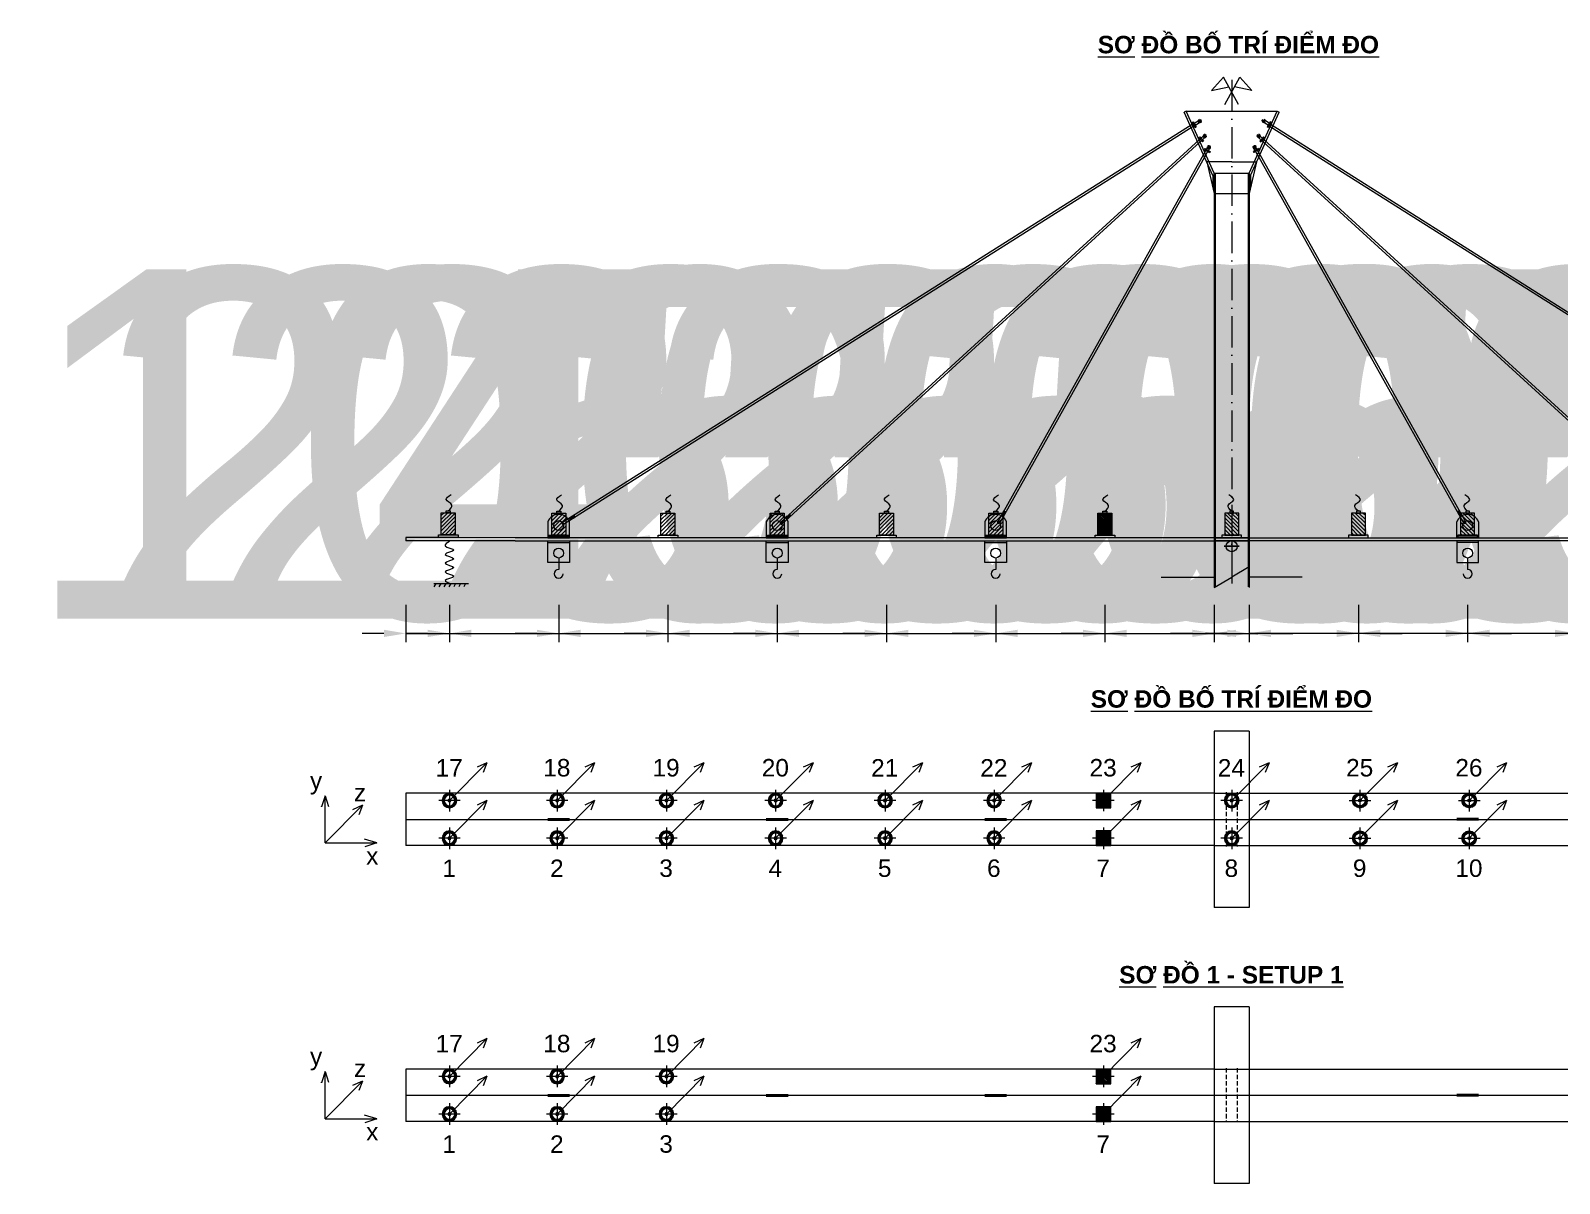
# Model space of a CAD drawing. Header units: millimetres. Extents: x 131443 to 207296, y -79515 to -45344.
# Drawn here: x 164027 to 167526, y -48023 to -45383 of the extents above; entities that cross this region are included whole.
import ezdxf

# ---------------------------------------------------------------- set-up
doc = ezdxf.new("R2010")
doc.units = ezdxf.units.MM
doc.header["$MEASUREMENT"] = 0
doc.linetypes.add('ACAD_ISO10W100', pattern=[18, 12, -3, 0, -3])
doc.linetypes.add('DASHED', pattern=[0.75, 0.5, -0.25])
doc.layers.add('009 - Mat Cat', color=8, linetype='Continuous', lineweight=9)
doc.layers.add('013 - Duong Tim', color=1, linetype='ACAD_ISO10W100', lineweight=13)
doc.styles.add('vnarial', font='')
doc.styles.get('vnarial').set_extended_font_data('.VnArial')
doc.dimstyles.new('1-20', dxfattribs={"dimscale": 20, "dimtxt": 40, "dimasz": 2.5, "dimexe": 1, "dimexo": 1, "dimgap": 1, "dimtad": 1, "dimdec": 0, "dimdsep": 46, "dimtxsty": 'vnarial', "dimcen": 2.5, "dimadec": 0, "dimazin": 0, "dimtfac": 1, "dimtdec": 0, "dimtix": 1, "dimtmove": 1, "dimatfit": 3, "dimfxl": 0.18, "dimtolj": 1, "dimtzin": 0, "dimlwd": -1, "dimlwe": -1, "dimarcsym": 1})
pattern_1 = [(45, (17094.99234, 4834.8328), (-0.08838834765, 0.08838834765), [])]

# ---------------------------------------------------------------- blocks, each defined once
blk = doc.blocks.new('*D61')
at = {"layer": '009 - Mat Cat', "color": 0, "transparency": 16777216}
for p, q in [((164885.7, -46697.5), (164885.7, -46783.2)), ((164985.7, -46697.5), (164985.7, -46783.2)), ((164835.7, -46763.2), (164785.7, -46763.2)), ((164885.7, -46763.2), (164985.7, -46763.2)), ((165035.7, -46763.2), (165085.7, -46763.2))]:
    blk.add_line(p, q, dxfattribs=at)
for points in [[(164835.7, -46754.8), (164835.7, -46771.5), (164885.7, -46763.2)], [(165035.7, -46754.8), (165035.7, -46771.5), (164985.7, -46763.2)]]:
    blk.add_solid(points, dxfattribs=at)
at = {"layer": 'Defpoints', "color": 0, "transparency": 16777216}
for p in [(164885.7, -46677.5), (164985.7, -46677.5), (164985.7, -46763.2)]:
    blk.add_point(p, dxfattribs=at)
at = {"layer": '009 - Mat Cat', "color": 0, "transparency": 16777216, "insert": (164935.7, -46335), "char_height": 800, "attachment_point": 5, "style": 'vnarial'}
blk.add_mtext('\\A1;100', dxfattribs=at)
blk = doc.blocks.new('*D62')
at = {"layer": '009 - Mat Cat', "color": 0, "transparency": 16777216}
for p, q in [((164985.7, -46697.5), (164985.7, -46783.2)), ((165235.7, -46697.5), (165235.7, -46783.2)), ((164935.7, -46763.2), (164885.7, -46763.2)), ((164985.7, -46763.2), (165235.7, -46763.2)), ((165285.7, -46763.2), (165335.7, -46763.2))]:
    blk.add_line(p, q, dxfattribs=at)
for points in [[(164935.7, -46754.8), (164935.7, -46771.5), (164985.7, -46763.2)], [(165285.7, -46754.8), (165285.7, -46771.5), (165235.7, -46763.2)]]:
    blk.add_solid(points, dxfattribs=at)
at = {"layer": 'Defpoints', "color": 0, "transparency": 16777216}
for p in [(164985.7, -46677.5), (165235.7, -46677.5), (165235.7, -46763.2)]:
    blk.add_point(p, dxfattribs=at)
at = {"layer": '009 - Mat Cat', "color": 0, "transparency": 16777216, "insert": (165110.7, -46335), "char_height": 800, "attachment_point": 5, "style": 'vnarial'}
blk.add_mtext('\\A1;240', dxfattribs=at)
blk = doc.blocks.new('*D63')
at = {"layer": '009 - Mat Cat', "color": 0, "transparency": 16777216}
for p, q in [((166735.7, -46705.5), (166735.7, -46783.2)), ((166815.7, -46705.5), (166815.7, -46783.2)), ((166685.7, -46763.2), (166635.7, -46763.2)), ((166735.7, -46763.2), (166815.7, -46763.2)), ((166865.7, -46763.2), (166915.7, -46763.2))]:
    blk.add_line(p, q, dxfattribs=at)
for points in [[(166685.7, -46754.8), (166685.7, -46771.5), (166735.7, -46763.2)], [(166865.7, -46754.8), (166865.7, -46771.5), (166815.7, -46763.2)]]:
    blk.add_solid(points, dxfattribs=at)
at = {"layer": 'Defpoints', "color": 0, "transparency": 16777216}
for p in [(166735.7, -46685.5), (166815.7, -46685.5), (166815.7, -46763.2)]:
    blk.add_point(p, dxfattribs=at)
at = {"layer": '009 - Mat Cat', "color": 0, "transparency": 16777216, "insert": (166775.7, -46335), "char_height": 800, "attachment_point": 5, "style": 'vnarial'}
blk.add_mtext('\\A1;60', dxfattribs=at)
blk = doc.blocks.new('sensor')
at = {"layer": '009 - Mat Cat'}
h = blk.add_hatch(dxfattribs=at)
h.set_pattern_fill('ANSI31', color=5, scale=50)
h.paths.add_polyline_path([(16, 57), (-16, 57), (-16, 6.5), (16, 6.5)])
at = {"layer": '009 - Mat Cat', "color": 5, "linetype": 'Continuous'}
for p, q in [((-16, 57), (16, 57)), ((-16, 6.5), (-16, 57)), ((-4.5, 61), (4.5, 61)), ((-4.5, 57), (-4.5, 61)), ((4.5, 57), (-4.5, 57)), ((4.5, 61), (4.5, 57)), ((16, 57), (16, 6.5)), ((-22.4, 6.5), (22.4, 6.5)), ((-22.4, 0), (-22.4, 6.5)), ((22.4, 0), (-22.4, 0)), ((16, 6.5), (-16, 6.5)), ((22.4, 6.5), (22.4, 0))]:
    blk.add_line(p, q, dxfattribs=at)
blk.add_spline([(0, 61), (8.3, 74.5), (-4.7, 87), (6.3, 98.5)], degree=3, dxfattribs=at)
blk = doc.blocks.new('sensor2')
at = {"layer": '009 - Mat Cat'}
h = blk.add_hatch(dxfattribs=at)
h.set_pattern_fill('ANSI31', color=5, scale=15)
h.paths.add_polyline_path([(0, 16.8), (0, 12.1, -0.414214), (12.1, 0), (16.8, 0, 0.414214)])
h.paths.add_polyline_path([(0, 12.1), (0, 16.8, 0.414214), (-16.8, 0), (-12.1, 0, -0.414214)])
h.paths.add_polyline_path([(-12.1, 0), (-16.8, 0, 0.414214), (0, -16.8), (0, -12.1, -0.414214)])
h.paths.add_polyline_path([(16.8, 0), (12.1, 0, -0.414214), (0, -12.1), (0, -16.8, 0.414214)])
at = {"layer": '009 - Mat Cat', "color": 5, "linetype": 'Continuous'}
for p, q in [((0, 24.7), (0, -24.8)), ((-24.8, 0), (24.7, 0))]:
    blk.add_line(p, q, dxfattribs=at)
for radius in [16.8, 12.1, 3.38]:
    blk.add_circle((0, 0), radius, dxfattribs=at)
blk = doc.blocks.new('*D66')
at = {"layer": '009 - Mat Cat', "color": 0, "transparency": 16777216}
for p, q in [((165235.7, -46697.5), (165235.7, -46783.2)), ((165485.7, -46697.5), (165485.7, -46783.2)), ((165185.7, -46763.2), (165135.7, -46763.2)), ((165235.7, -46763.2), (165485.7, -46763.2)), ((165535.7, -46763.2), (165585.7, -46763.2))]:
    blk.add_line(p, q, dxfattribs=at)
for points in [[(165185.7, -46754.8), (165185.7, -46771.5), (165235.7, -46763.2)], [(165535.7, -46754.8), (165535.7, -46771.5), (165485.7, -46763.2)]]:
    blk.add_solid(points, dxfattribs=at)
at = {"layer": 'Defpoints', "color": 0, "transparency": 16777216}
for p in [(165235.7, -46677.5), (165485.7, -46677.5), (165485.7, -46763.2)]:
    blk.add_point(p, dxfattribs=at)
at = {"layer": '009 - Mat Cat', "color": 0, "transparency": 16777216, "insert": (165360.7, -46335), "char_height": 800, "attachment_point": 5, "style": 'vnarial'}
blk.add_mtext('\\A1;250', dxfattribs=at)
blk = doc.blocks.new('*D67')
at = {"layer": '009 - Mat Cat', "color": 0, "transparency": 16777216}
for p, q in [((165485.7, -46697.5), (165485.7, -46783.2)), ((165735.7, -46697.5), (165735.7, -46783.2)), ((165435.7, -46763.2), (165385.7, -46763.2)), ((165485.7, -46763.2), (165735.7, -46763.2)), ((165785.7, -46763.2), (165835.7, -46763.2))]:
    blk.add_line(p, q, dxfattribs=at)
for points in [[(165435.7, -46754.8), (165435.7, -46771.5), (165485.7, -46763.2)], [(165785.7, -46754.8), (165785.7, -46771.5), (165735.7, -46763.2)]]:
    blk.add_solid(points, dxfattribs=at)
at = {"layer": 'Defpoints', "color": 0, "transparency": 16777216}
for p in [(165485.7, -46677.5), (165735.7, -46677.5), (165735.7, -46763.2)]:
    blk.add_point(p, dxfattribs=at)
at = {"layer": '009 - Mat Cat', "color": 0, "transparency": 16777216, "insert": (165610.7, -46335), "char_height": 800, "attachment_point": 5, "style": 'vnarial'}
blk.add_mtext('\\A1;250', dxfattribs=at)
blk = doc.blocks.new('*D68')
at = {"layer": '009 - Mat Cat', "color": 0, "transparency": 16777216}
for p, q in [((165735.7, -46697.5), (165735.7, -46783.2)), ((165986, -46697.5), (165986, -46783.2)), ((165685.7, -46763.2), (165635.7, -46763.2)), ((165735.7, -46763.2), (165986, -46763.2)), ((166036, -46763.2), (166086, -46763.2))]:
    blk.add_line(p, q, dxfattribs=at)
for points in [[(165685.7, -46754.8), (165685.7, -46771.5), (165735.7, -46763.2)], [(166036, -46754.8), (166036, -46771.5), (165986, -46763.2)]]:
    blk.add_solid(points, dxfattribs=at)
at = {"layer": 'Defpoints', "color": 0, "transparency": 16777216}
for p in [(165735.7, -46677.5), (165986, -46677.5), (165986, -46763.2)]:
    blk.add_point(p, dxfattribs=at)
at = {"layer": '009 - Mat Cat', "color": 0, "transparency": 16777216, "insert": (165860.8, -46335), "char_height": 800, "attachment_point": 5, "style": 'vnarial'}
blk.add_mtext('\\A1;250', dxfattribs=at)
blk = doc.blocks.new('*D69')
at = {"layer": '009 - Mat Cat', "color": 0, "transparency": 16777216}
for p, q in [((165986, -46697.5), (165986, -46783.2)), ((166235.7, -46697.5), (166235.7, -46783.2)), ((165936, -46763.2), (165886, -46763.2)), ((165986, -46763.2), (166235.7, -46763.2)), ((166285.7, -46763.2), (166335.7, -46763.2))]:
    blk.add_line(p, q, dxfattribs=at)
for points in [[(165936, -46754.8), (165936, -46771.5), (165986, -46763.2)], [(166285.7, -46754.8), (166285.7, -46771.5), (166235.7, -46763.2)]]:
    blk.add_solid(points, dxfattribs=at)
at = {"layer": 'Defpoints', "color": 0, "transparency": 16777216}
for p in [(165986, -46677.5), (166235.7, -46677.5), (166235.7, -46763.2)]:
    blk.add_point(p, dxfattribs=at)
at = {"layer": '009 - Mat Cat', "color": 0, "transparency": 16777216, "insert": (166110.8, -46335), "char_height": 800, "attachment_point": 5, "style": 'vnarial'}
blk.add_mtext('\\A1;250', dxfattribs=at)
blk = doc.blocks.new('*D70')
at = {"layer": '009 - Mat Cat', "color": 0, "transparency": 16777216}
for p, q in [((166235.7, -46697.5), (166235.7, -46783.2)), ((166485.7, -46697.5), (166485.7, -46783.2)), ((166185.7, -46763.2), (166135.7, -46763.2)), ((166235.7, -46763.2), (166485.7, -46763.2)), ((166535.7, -46763.2), (166585.7, -46763.2))]:
    blk.add_line(p, q, dxfattribs=at)
for points in [[(166185.7, -46754.8), (166185.7, -46771.5), (166235.7, -46763.2)], [(166535.7, -46754.8), (166535.7, -46771.5), (166485.7, -46763.2)]]:
    blk.add_solid(points, dxfattribs=at)
at = {"layer": 'Defpoints', "color": 0, "transparency": 16777216}
for p in [(166235.7, -46677.5), (166485.7, -46677.5), (166485.7, -46763.2)]:
    blk.add_point(p, dxfattribs=at)
at = {"layer": '009 - Mat Cat', "color": 0, "transparency": 16777216, "insert": (166360.7, -46335), "char_height": 800, "attachment_point": 5, "style": 'vnarial'}
blk.add_mtext('\\A1;250', dxfattribs=at)
blk = doc.blocks.new('*D71')
at = {"layer": '009 - Mat Cat', "color": 0, "transparency": 16777216}
for p, q in [((166485.7, -46697.5), (166485.7, -46783.2)), ((166735.7, -46697.5), (166735.7, -46783.2)), ((166435.7, -46763.2), (166385.7, -46763.2)), ((166485.7, -46763.2), (166735.7, -46763.2)), ((166785.7, -46763.2), (166835.7, -46763.2))]:
    blk.add_line(p, q, dxfattribs=at)
for points in [[(166435.7, -46754.8), (166435.7, -46771.5), (166485.7, -46763.2)], [(166785.7, -46754.8), (166785.7, -46771.5), (166735.7, -46763.2)]]:
    blk.add_solid(points, dxfattribs=at)
at = {"layer": 'Defpoints', "color": 0, "transparency": 16777216}
for p in [(166485.7, -46677.5), (166735.7, -46677.5), (166735.7, -46763.2)]:
    blk.add_point(p, dxfattribs=at)
at = {"layer": '009 - Mat Cat', "color": 0, "transparency": 16777216, "insert": (166610.7, -46335), "char_height": 800, "attachment_point": 5, "style": 'vnarial'}
blk.add_mtext('\\A1;250', dxfattribs=at)
blk = doc.blocks.new('*D74')
at = {"layer": '009 - Mat Cat', "color": 0, "transparency": 16777216}
for p, q in [((168065.7, -46697.5), (168065.7, -46783.2)), ((168315.7, -46697.5), (168315.7, -46783.2)), ((168015.7, -46763.2), (167965.7, -46763.2)), ((168315.7, -46763.2), (168065.7, -46763.2)), ((168365.7, -46763.2), (168415.7, -46763.2))]:
    blk.add_line(p, q, dxfattribs=at)
for points in [[(168015.7, -46754.8), (168015.7, -46771.5), (168065.7, -46763.2)], [(168365.7, -46754.8), (168365.7, -46771.5), (168315.7, -46763.2)]]:
    blk.add_solid(points, dxfattribs=at)
at = {"layer": 'Defpoints', "color": 0, "transparency": 16777216}
for p in [(168065.7, -46677.5), (168315.7, -46677.5), (168065.7, -46763.2)]:
    blk.add_point(p, dxfattribs=at)
at = {"layer": '009 - Mat Cat', "color": 0, "transparency": 16777216, "insert": (168190.7, -46335), "char_height": 800, "attachment_point": 5, "style": 'vnarial'}
blk.add_mtext('\\A1;250', dxfattribs=at)
blk = doc.blocks.new('*D75')
at = {"layer": '009 - Mat Cat', "color": 0, "transparency": 16777216}
for p, q in [((167815.7, -46697.5), (167815.7, -46783.2)), ((168065.7, -46697.5), (168065.7, -46783.2)), ((167765.7, -46763.2), (167715.7, -46763.2)), ((168065.7, -46763.2), (167815.7, -46763.2)), ((168115.7, -46763.2), (168165.7, -46763.2))]:
    blk.add_line(p, q, dxfattribs=at)
for points in [[(167765.7, -46754.8), (167765.7, -46771.5), (167815.7, -46763.2)], [(168115.7, -46754.8), (168115.7, -46771.5), (168065.7, -46763.2)]]:
    blk.add_solid(points, dxfattribs=at)
at = {"layer": 'Defpoints', "color": 0, "transparency": 16777216}
for p in [(167815.7, -46677.5), (168065.7, -46677.5), (167815.7, -46763.2)]:
    blk.add_point(p, dxfattribs=at)
at = {"layer": '009 - Mat Cat', "color": 0, "transparency": 16777216, "insert": (167940.7, -46335), "char_height": 800, "attachment_point": 5, "style": 'vnarial'}
blk.add_mtext('\\A1;250', dxfattribs=at)
blk = doc.blocks.new('*D76')
at = {"layer": '009 - Mat Cat', "color": 0, "transparency": 16777216}
for p, q in [((167565.4, -46697.5), (167565.4, -46783.2)), ((167815.7, -46697.5), (167815.7, -46783.2)), ((167515.4, -46763.2), (167465.4, -46763.2)), ((167815.7, -46763.2), (167565.4, -46763.2)), ((167865.7, -46763.2), (167915.7, -46763.2))]:
    blk.add_line(p, q, dxfattribs=at)
for points in [[(167515.4, -46754.8), (167515.4, -46771.5), (167565.4, -46763.2)], [(167865.7, -46754.8), (167865.7, -46771.5), (167815.7, -46763.2)]]:
    blk.add_solid(points, dxfattribs=at)
at = {"layer": 'Defpoints', "color": 0, "transparency": 16777216}
for p in [(167565.4, -46677.5), (167815.7, -46677.5), (167565.4, -46763.2)]:
    blk.add_point(p, dxfattribs=at)
at = {"layer": '009 - Mat Cat', "color": 0, "transparency": 16777216, "insert": (167690.5, -46335), "char_height": 800, "attachment_point": 5, "style": 'vnarial'}
blk.add_mtext('\\A1;250', dxfattribs=at)
blk = doc.blocks.new('*D77')
at = {"layer": '009 - Mat Cat', "color": 0, "transparency": 16777216}
for p, q in [((167315.7, -46697.5), (167315.7, -46783.2)), ((167565.4, -46697.5), (167565.4, -46783.2)), ((167265.7, -46763.2), (167215.7, -46763.2)), ((167565.4, -46763.2), (167315.7, -46763.2)), ((167615.4, -46763.2), (167665.4, -46763.2))]:
    blk.add_line(p, q, dxfattribs=at)
for points in [[(167265.7, -46754.8), (167265.7, -46771.5), (167315.7, -46763.2)], [(167615.4, -46754.8), (167615.4, -46771.5), (167565.4, -46763.2)]]:
    blk.add_solid(points, dxfattribs=at)
at = {"layer": 'Defpoints', "color": 0, "transparency": 16777216}
for p in [(167315.7, -46677.5), (167565.4, -46677.5), (167315.7, -46763.2)]:
    blk.add_point(p, dxfattribs=at)
at = {"layer": '009 - Mat Cat', "color": 0, "transparency": 16777216, "insert": (167440.5, -46335), "char_height": 800, "attachment_point": 5, "style": 'vnarial'}
blk.add_mtext('\\A1;250', dxfattribs=at)
blk = doc.blocks.new('*D78')
at = {"layer": '009 - Mat Cat', "color": 0, "transparency": 16777216}
for p, q in [((167065.7, -46697.5), (167065.7, -46783.2)), ((167315.7, -46697.5), (167315.7, -46783.2)), ((167015.7, -46763.2), (166965.7, -46763.2)), ((167315.7, -46763.2), (167065.7, -46763.2)), ((167365.7, -46763.2), (167415.7, -46763.2))]:
    blk.add_line(p, q, dxfattribs=at)
for points in [[(167015.7, -46754.8), (167015.7, -46771.5), (167065.7, -46763.2)], [(167365.7, -46754.8), (167365.7, -46771.5), (167315.7, -46763.2)]]:
    blk.add_solid(points, dxfattribs=at)
at = {"layer": 'Defpoints', "color": 0, "transparency": 16777216}
for p in [(167065.7, -46677.5), (167315.7, -46677.5), (167065.7, -46763.2)]:
    blk.add_point(p, dxfattribs=at)
at = {"layer": '009 - Mat Cat', "color": 0, "transparency": 16777216, "insert": (167190.7, -46335), "char_height": 800, "attachment_point": 5, "style": 'vnarial'}
blk.add_mtext('\\A1;250', dxfattribs=at)
blk = doc.blocks.new('*D73')
at = {"layer": '009 - Mat Cat', "color": 0, "transparency": 16777216}
for p, q in [((166815.7, -46697.5), (166815.7, -46783.2)), ((167065.7, -46697.5), (167065.7, -46783.2)), ((166765.7, -46763.2), (166715.7, -46763.2)), ((167065.7, -46763.2), (166815.7, -46763.2)), ((167115.7, -46763.2), (167165.7, -46763.2))]:
    blk.add_line(p, q, dxfattribs=at)
for points in [[(166765.7, -46754.8), (166765.7, -46771.5), (166815.7, -46763.2)], [(167115.7, -46754.8), (167115.7, -46771.5), (167065.7, -46763.2)]]:
    blk.add_solid(points, dxfattribs=at)
at = {"layer": 'Defpoints', "color": 0, "transparency": 16777216}
for p in [(166815.7, -46677.5), (167065.7, -46677.5), (166815.7, -46763.2)]:
    blk.add_point(p, dxfattribs=at)
at = {"layer": '009 - Mat Cat', "color": 0, "transparency": 16777216, "insert": (166940.7, -46335), "char_height": 800, "attachment_point": 5, "style": 'vnarial'}
blk.add_mtext('\\A1;250', dxfattribs=at)

msp = doc.modelspace()

# ---------------------------------------------------------------- hatches: boundary and pattern name
at = {"layer": '009 - Mat Cat', "true_color": 0x000000}
h = msp.add_hatch(dxfattribs=at)
h.set_pattern_fill('ANSI31', color=18)
h.set_pattern_definition(pattern_1)
h.paths.add_polyline_path([(165272.68, -46497.28), (165270.01, -46493.05), (165259.87, -46499.47), (165262.54, -46503.69)])
h.paths.add_polyline_path([(165244.44, -46509.22, 0.8986321), (165246.64, -46513.68, 0.1118619)])
h.paths.add_polyline_path([(165743.81, -46508.51, 0.9188698), (165746.42, -46512.9, 0.1149846)])
h.paths.add_polyline_path([(165767.28, -46493.82), (165763.9, -46490.13), (165755.05, -46498.23), (165758.42, -46501.92)])
h.paths.add_polyline_path([(166258.85, -46484.93), (166254.49, -46482.49), (166248.62, -46492.96), (166252.98, -46495.4)])
h.paths.add_polyline_path([(166241.08, -46506.42, 1.2436659), (166244.95, -46509.89, 0.1170167)])
at = {"layer": '009 - Mat Cat'}
h = msp.add_hatch(dxfattribs=at)
h.set_pattern_fill('ANSI31', color=5, scale=20)
h.paths.add_polyline_path([(166501.7, -46487.59), (166469.7, -46487.59), (166469.7, -46538.09), (166501.7, -46538.09)])
at = {"layer": '009 - Mat Cat', "true_color": 0x000000}
h = msp.add_hatch(dxfattribs=at)
h.set_pattern_fill('ANSI31', color=18)
h.set_pattern_definition(pattern_1)
h.paths.add_polyline_path([(168278.71, -46497.28), (168281.38, -46493.05), (168291.53, -46499.47), (168288.85, -46503.69)])
h.paths.add_polyline_path([(168306.95, -46509.22, -0.8986321), (168304.75, -46513.68, -0.1118619)])
h.paths.add_polyline_path([(167807.58, -46508.51, -0.9188698), (167804.97, -46512.9, -0.1149846)])
h.paths.add_polyline_path([(167784.11, -46493.82), (167787.49, -46490.13), (167796.34, -46498.23), (167792.97, -46501.92)])
h.paths.add_polyline_path([(167292.54, -46484.93), (167296.91, -46482.49), (167302.77, -46492.96), (167298.41, -46495.4)])
h.paths.add_polyline_path([(167310.31, -46506.42, -1.2436659), (167306.45, -46509.89, -0.1170167)])
at = {"layer": '009 - Mat Cat'}
h = msp.add_hatch(dxfattribs=at)
h.set_pattern_fill('ANSI31', color=5, scale=20, angle=90)
h.paths.add_polyline_path([(166482.1, -47149.18, -0.4142136), (166478.72, -47145.8), (166465.3, -47145.8), (166465.3, -47162.6), (166482.1, -47162.6)])
h.paths.add_polyline_path([(166498.7, -47129), (166482.1, -47129), (166482.1, -47142.43, -0.1974018), (166484.47, -47143.4)])
h.paths.add_polyline_path([(166482.1, -47129), (166465.3, -47129), (166465.3, -47145.8), (166478.72, -47145.8, -0.4142136), (166482.1, -47142.43)])
h.paths.add_polyline_path([(166498.9, -47129), (166498.7, -47129), (166484.47, -47143.4, -0.2004238), (166485.47, -47145.8), (166498.9, -47145.8)])
h.paths.add_polyline_path([(166498.9, -47145.8), (166485.47, -47145.8, -0.4142136), (166482.1, -47149.18), (166482.1, -47162.6), (166498.9, -47162.6)])
h.paths.add_polyline_path([(166482.1, -47215.4), (166465.3, -47215.4), (166465.3, -47232.2), (166478.72, -47232.2, -0.4142136), (166482.1, -47228.82)])
h.paths.add_polyline_path([(166498.7, -47215.4), (166482.1, -47215.4), (166482.1, -47228.82, -0.1974018), (166484.47, -47229.8)])
h.paths.add_polyline_path([(166498.9, -47215.4), (166498.7, -47215.4), (166484.47, -47229.8, -0.2004238), (166485.47, -47232.2), (166498.9, -47232.2)])
h.paths.add_polyline_path([(166498.9, -47232.2), (166485.47, -47232.2, -0.4142136), (166482.1, -47235.57), (166482.1, -47249), (166498.9, -47249)])
h.paths.add_polyline_path([(166482.1, -47235.57, -0.4142136), (166478.72, -47232.2), (166465.3, -47232.2), (166465.3, -47249), (166482.1, -47249)])
h = msp.add_hatch(dxfattribs=at)
h.set_pattern_fill('ANSI31', color=5, scale=20, angle=90)
h.set_pattern_definition([(135, (0, -631.5), (-1.767766953, -1.767766953), [])])
h.paths.add_polyline_path([(166482.1, -47780.68, -0.4142136), (166478.72, -47777.3), (166465.3, -47777.3), (166465.3, -47794.1), (166482.1, -47794.1)])
h.paths.add_polyline_path([(166498.7, -47760.5), (166482.1, -47760.5), (166482.1, -47773.93, -0.1974018), (166484.47, -47774.9)])
h.paths.add_polyline_path([(166482.1, -47760.5), (166465.3, -47760.5), (166465.3, -47777.3), (166478.72, -47777.3, -0.4142136), (166482.1, -47773.93)])
h.paths.add_polyline_path([(166498.9, -47760.5), (166498.7, -47760.5), (166484.47, -47774.9, -0.2004238), (166485.47, -47777.3), (166498.9, -47777.3)])
h.paths.add_polyline_path([(166498.9, -47777.3), (166485.47, -47777.3, -0.4142136), (166482.1, -47780.68), (166482.1, -47794.1), (166498.9, -47794.1)])
h.paths.add_polyline_path([(166482.1, -47846.9), (166465.3, -47846.9), (166465.3, -47863.7), (166478.72, -47863.7, -0.4142136), (166482.1, -47860.32)])
h.paths.add_polyline_path([(166498.7, -47846.9), (166482.1, -47846.9), (166482.1, -47860.32, -0.1974018), (166484.47, -47861.3)])
h.paths.add_polyline_path([(166498.9, -47846.9), (166498.7, -47846.9), (166484.47, -47861.3, -0.2004238), (166485.47, -47863.7), (166498.9, -47863.7)])
h.paths.add_polyline_path([(166498.9, -47863.7), (166485.47, -47863.7, -0.4142136), (166482.1, -47867.07), (166482.1, -47880.5), (166498.9, -47880.5)])
h.paths.add_polyline_path([(166482.1, -47867.07, -0.4142136), (166478.72, -47863.7), (166465.3, -47863.7), (166465.3, -47880.5), (166482.1, -47880.5)])

# ---------------------------------------------------------------- linework, layer by layer
at = {"layer": '009 - Mat Cat', "color": 1}
for p, q in [((166757.05, -45489.81), (166729.8, -45520.31)), ((166729.8, -45520.31), (166769.05, -45511.48)), ((166791.55, -45552.06), (166757.05, -45489.81)), ((166759.84, -45552.06), (166794.34, -45489.81)), ((166821.59, -45520.31), (166782.34, -45511.48)), ((166794.34, -45489.81), (166821.59, -45520.31)), ((164701, -47135), (164692.5, -47160.5)), ((164701, -47243), (164701, -47135)), ((164701, -47135), (164709, -47159.5)), ((164701, -47766.5), (164692.5, -47792)), ((164701, -47874.5), (164701, -47766.5)), ((164701, -47766.5), (164709, -47791))]:
    msp.add_line(p, q, dxfattribs=at)
at = {"layer": '009 - Mat Cat', "color": 18, "true_color": 0x000000}
for p, q in [((166671.33, -45567.52), (166666.77, -45569.58)), ((166732.7, -45714.59), (166666.77, -45569.58)), ((166735.7, -45709.11), (166671.33, -45567.52)), ((166671.33, -45567.52), (166880.07, -45567.52)), ((166706.18, -45586.32), (166699.31, -45593.37)), ((166699.94, -45585.8), (166705.55, -45593.89)), ((166815.7, -45709.11), (166880.07, -45567.52)), ((166815.7, -45709.11), (166880.07, -45567.52)), ((166818.7, -45714.59), (166884.62, -45569.58)), ((166818.7, -45714.59), (166884.62, -45569.58)), ((166845.22, -45586.32), (166852.08, -45593.37)), ((166845.22, -45586.32), (166852.08, -45593.37)), ((166851.45, -45585.8), (166845.85, -45593.89)), ((166851.45, -45585.8), (166845.85, -45593.89)), ((166880.07, -45567.52), (166884.62, -45569.58)), ((166880.07, -45567.52), (166884.62, -45569.58)), ((166684.99, -45593.67), (166687.53, -45592.06)), ((166684.99, -45593.67), (166692.19, -45605.04)), ((166685.21, -45598.06), (166700.95, -45588.1)), ((166687.3, -45602.65), (166704.18, -45591.89)), ((166687.53, -45592.06), (166694.72, -45603.44)), ((166692.19, -45605.04), (166694.72, -45603.44)), ((166697.82, -45589.85), (166707.66, -45589.85)), ((166717.29, -45621.01), (166710.42, -45628.06)), ((166711.05, -45620.49), (166716.66, -45628.59)), ((166713.85, -45619.62), (166713.85, -45629.46)), ((166834.1, -45621.01), (166840.97, -45628.06)), ((166834.1, -45621.01), (166840.97, -45628.06)), ((166840.34, -45620.49), (166834.74, -45628.59)), ((166840.34, -45620.49), (166834.74, -45628.59)), ((166837.54, -45619.62), (166837.54, -45629.46)), ((166837.54, -45619.62), (166837.54, -45629.46)), ((166853.57, -45589.85), (166843.73, -45589.85)), ((166853.57, -45589.85), (166843.73, -45589.85)), ((166864.09, -45602.65), (166847.21, -45591.89)), ((166864.09, -45602.65), (166847.21, -45591.89)), ((166866.18, -45598.06), (166850.44, -45588.1)), ((166866.18, -45598.06), (166850.44, -45588.1)), ((166863.86, -45592.06), (166856.67, -45603.44)), ((166863.86, -45592.06), (166856.67, -45603.44)), ((166859.21, -45605.04), (166856.67, -45603.44)), ((166859.21, -45605.04), (166856.67, -45603.44)), ((166866.4, -45593.67), (166859.21, -45605.04)), ((166866.4, -45593.67), (166859.21, -45605.04)), ((166866.4, -45593.67), (166863.86, -45592.06)), ((166866.4, -45593.67), (166863.86, -45592.06)), ((166702.71, -45626.64), (166700.49, -45628.67)), ((166700.49, -45628.67), (166709.07, -45638.05)), ((166701.09, -45632.99), (166711.67, -45623.32)), ((166702.71, -45626.64), (166711.29, -45636.03)), ((166703.27, -45637.78), (166715.63, -45626.3)), ((166708.93, -45624.54), (166718.78, -45624.54)), ((166711.29, -45636.03), (166709.07, -45638.05)), ((166713.96, -45652.76), (166712.49, -45655.38)), ((166712.49, -45655.38), (166725.11, -45662.45)), ((166713.96, -45652.76), (166726.58, -45659.83)), ((166714.15, -45661.73), (166721.26, -45649.04)), ((166716.72, -45667.37), (166725.62, -45651.48)), ((166718.52, -45650.26), (166728.36, -45650.26)), ((166726.88, -45646.73), (166720.01, -45653.78)), ((166720.64, -45646.21), (166726.24, -45654.3)), ((166723.44, -45645.34), (166723.44, -45655.18)), ((166832.87, -45650.26), (166823.03, -45650.26)), ((166832.87, -45650.26), (166823.03, -45650.26)), ((166824.52, -45646.73), (166831.38, -45653.78)), ((166824.52, -45646.73), (166831.38, -45653.78)), ((166837.43, -45652.76), (166824.81, -45659.83)), ((166837.43, -45652.76), (166824.81, -45659.83)), ((166830.75, -45646.21), (166825.15, -45654.3)), ((166830.75, -45646.21), (166825.15, -45654.3)), ((166834.67, -45667.37), (166825.77, -45651.48)), ((166834.67, -45667.37), (166825.77, -45651.48)), ((166838.9, -45655.38), (166826.28, -45662.45)), ((166838.9, -45655.38), (166826.28, -45662.45)), ((166827.95, -45645.34), (166827.95, -45655.18)), ((166827.95, -45645.34), (166827.95, -45655.18)), ((166837.24, -45661.73), (166830.13, -45649.04)), ((166837.24, -45661.73), (166830.13, -45649.04)), ((166842.46, -45624.54), (166832.62, -45624.54)), ((166842.46, -45624.54), (166832.62, -45624.54)), ((166848.12, -45637.78), (166835.76, -45626.3)), ((166848.12, -45637.78), (166835.76, -45626.3)), ((166837.43, -45652.76), (166838.9, -45655.38)), ((166837.43, -45652.76), (166838.9, -45655.38)), ((166850.3, -45632.99), (166839.72, -45623.32)), ((166850.3, -45632.99), (166839.72, -45623.32)), ((166848.69, -45626.64), (166840.1, -45636.03)), ((166848.69, -45626.64), (166840.1, -45636.03)), ((166840.1, -45636.03), (166842.32, -45638.05)), ((166840.1, -45636.03), (166842.32, -45638.05)), ((166850.9, -45628.67), (166842.32, -45638.05)), ((166850.9, -45628.67), (166842.32, -45638.05)), ((166848.69, -45626.64), (166850.9, -45628.67)), ((166848.69, -45626.64), (166850.9, -45628.67)), ((166775.7, -45683.67), (166718.64, -45683.67)), ((166718.64, -45683.67), (166735.7, -45756.17)), ((166726.58, -45659.83), (166725.11, -45662.45)), ((166775.7, -45683.67), (166832.76, -45683.67)), ((166832.76, -45683.67), (166815.7, -45756.17)), ((166832.76, -45683.67), (166815.7, -45756.17)), ((166824.81, -45659.83), (166826.28, -45662.45)), ((166824.81, -45659.83), (166826.28, -45662.45)), ((166732.7, -45714.59), (166732.7, -45743.42)), ((166735.7, -45744.59), (166735.7, -45709.11)), ((166735.7, -45709.11), (166815.7, -45709.11)), ((166735.7, -45710.48), (166735.7, -46658)), ((166737.7, -45709.11), (166737.7, -46656.82)), ((166813.7, -45709.11), (166813.7, -46612.17)), ((166813.7, -45709.11), (166813.7, -46656.82)), ((166815.7, -45744.59), (166815.7, -45709.11)), ((166815.7, -45744.59), (166815.7, -45709.11)), ((166815.7, -45710.48), (166815.7, -46611)), ((166815.7, -45710.48), (166815.7, -46658)), ((166818.7, -45714.59), (166818.7, -45743.42)), ((166818.7, -45714.59), (166818.7, -45743.42)), ((166735.7, -45756.17), (166815.7, -45756.17)), ((165270.01, -46493.05), (165272.68, -46497.28)), ((165763.9, -46490.13), (165767.28, -46493.82)), ((166248.62, -46492.96), (166252.98, -46495.4)), ((166254.49, -46482.49), (166258.85, -46484.93)), ((167296.91, -46482.49), (167292.54, -46484.93)), ((167302.77, -46492.96), (167298.41, -46495.4)), ((165259.87, -46499.47), (165262.54, -46503.69)), ((165755.05, -46498.23), (165758.42, -46501.92)), ((164885.7, -46543.81), (164885.7, -46551.09)), ((164982.99, -46543.81), (164885.7, -46543.81)), ((164985.7, -46551.09), (164885.7, -46551.09)), ((165135.7, -46544.59), (164982.99, -46543.81)), ((165135.7, -46551.09), (164985.7, -46551.09)), ((166735.7, -46544.59), (165135.7, -46544.59)), ((165135.7, -46551.09), (166735.7, -46551.09)), ((165210.7, -46540.84), (165260.7, -46540.84)), ((165210.7, -46554.84), (165260.7, -46554.84)), ((165710.7, -46540.84), (165760.7, -46540.84)), ((165710.7, -46540.84), (165760.7, -46540.84)), ((165710.7, -46554.84), (165760.7, -46554.84)), ((166210.7, -46540.84), (166260.7, -46540.84)), ((166210.7, -46540.84), (166260.7, -46540.84)), ((166210.7, -46554.84), (166260.7, -46554.84)), ((166735.7, -46544.59), (166815.7, -46544.59)), ((166815.7, -46544.59), (166735.7, -46544.59)), ((166735.7, -46551.09), (166815.7, -46551.09)), ((166815.7, -46551.09), (166735.7, -46551.09)), ((166758.44, -46563.59), (166792.95, -46563.59)), ((166792.95, -46563.59), (166758.44, -46563.59)), ((166775.7, -46551.09), (166775.7, -46576.09)), ((166815.7, -46544.59), (168415.7, -46544.59)), ((168415.7, -46551.09), (166815.7, -46551.09)), ((167340.7, -46540.84), (167290.7, -46540.84)), ((167340.7, -46540.84), (167290.7, -46540.84)), ((167340.7, -46554.84), (167290.7, -46554.84)), ((165235.7, -46590.64), (165235.7, -46616.51)), ((165735.7, -46590.64), (165735.7, -46616.51)), ((166235.7, -46590.64), (166235.7, -46616.51)), ((167315.7, -46590.64), (167315.7, -46616.51)), ((166614.5, -46634.5), (166735.7, -46634.5)), ((166735.7, -46634.5), (166735.7, -46658)), ((166735.7, -46658), (166775.7, -46634.5)), ((166815.7, -46611), (166775.7, -46634.5)), ((166815.7, -46634.5), (166815.7, -46611)), ((166936.89, -46634.5), (166815.7, -46634.5)), ((166815.7, -46634.5), (166815.7, -46658)), ((164950.27, -46649.17), (165029.25, -46649.17)), ((164954.49, -46649.17), (164950.27, -46656.8)), ((164965.83, -46649.17), (164961.61, -46656.8)), ((164977.17, -46649.17), (164972.95, -46656.8)), ((164988.51, -46649.17), (164984.29, -46656.8)), ((164999.85, -46649.17), (164995.63, -46656.8)), ((165011.19, -46649.17), (165006.96, -46656.8)), ((165022.52, -46649.17), (165018.3, -46656.8)), ((166735.7, -46987), (166735.7, -47391)), ((166815.7, -46987), (166735.7, -46987)), ((166815.7, -46987), (166815.7, -47391)), ((164985.7, -47145.8), (165071.2, -47059.3)), ((165071.2, -47059.3), (165048.7, -47069.8)), ((165071.2, -47059.3), (165062.7, -47081.3)), ((165232.1, -47145.8), (165317.6, -47059.3)), ((165317.6, -47059.3), (165295.1, -47069.8)), ((165317.6, -47059.3), (165309.1, -47081.3)), ((165482.1, -47145.8), (165567.6, -47059.3)), ((165567.6, -47059.3), (165545.1, -47069.8)), ((165567.6, -47059.3), (165559.1, -47081.3)), ((165732.1, -47145.8), (165817.6, -47059.3)), ((165817.6, -47059.3), (165795.1, -47069.8)), ((165817.6, -47059.3), (165809.1, -47081.3)), ((165982.4, -47145.8), (166067.9, -47059.3)), ((166067.9, -47059.3), (166045.4, -47069.8)), ((166067.9, -47059.3), (166059.4, -47081.3)), ((166232.1, -47145.8), (166317.6, -47059.3)), ((166317.6, -47059.3), (166295.1, -47069.8)), ((166317.6, -47059.3), (166309.1, -47081.3)), ((166482.1, -47145.8), (166567.6, -47059.3)), ((166567.6, -47059.3), (166545.1, -47069.8)), ((166567.6, -47059.3), (166559.1, -47081.3)), ((166775.7, -47145.8), (166861.2, -47059.3)), ((166861.2, -47059.3), (166838.7, -47069.8)), ((166861.2, -47059.3), (166852.7, -47081.3)), ((167069.3, -47145.8), (167154.8, -47059.3)), ((167154.8, -47059.3), (167132.3, -47069.8)), ((167154.8, -47059.3), (167146.3, -47081.3)), ((167319.3, -47145.8), (167404.8, -47059.3)), ((167404.8, -47059.3), (167382.3, -47069.8)), ((167404.8, -47059.3), (167396.3, -47081.3)), ((164692.5, -47160.5), (164692.5, -47159.5)), ((164701, -47243), (164786.5, -47156.5)), ((164786.5, -47156.5), (164764, -47167)), ((164786.5, -47156.5), (164778, -47178.5)), ((166735.7, -47129), (164885.7, -47129)), ((164885.7, -47129), (164885.7, -47249)), ((164985.7, -47232.2), (165071.2, -47145.7)), ((165071.2, -47145.7), (165048.7, -47156.2)), ((165071.2, -47145.7), (165062.7, -47167.7)), ((165232.1, -47232.2), (165317.6, -47145.7)), ((165317.6, -47145.7), (165295.1, -47156.2)), ((165317.6, -47145.7), (165309.1, -47167.7)), ((165482.1, -47232.2), (165567.6, -47145.7)), ((165567.6, -47145.7), (165545.1, -47156.2)), ((165567.6, -47145.7), (165559.1, -47167.7)), ((165732.1, -47232.2), (165817.6, -47145.7)), ((165817.6, -47145.7), (165795.1, -47156.2)), ((165817.6, -47145.7), (165809.1, -47167.7)), ((165982.4, -47232.2), (166067.9, -47145.7)), ((166067.9, -47145.7), (166045.4, -47156.2)), ((166067.9, -47145.7), (166059.4, -47167.7)), ((166232.1, -47232.2), (166317.6, -47145.7)), ((166317.6, -47145.7), (166295.1, -47156.2)), ((166317.6, -47145.7), (166309.1, -47167.7)), ((166482.1, -47232.2), (166567.6, -47145.7)), ((166567.6, -47145.7), (166545.1, -47156.2)), ((166567.6, -47145.7), (166559.1, -47167.7)), ((166735.7, -47129), (166815.7, -47129)), ((166775.7, -47232.2), (166861.2, -47145.7)), ((166815.7, -47129), (168664.99, -47129)), ((166861.2, -47145.7), (166838.7, -47156.2)), ((166861.2, -47145.7), (166852.7, -47167.7)), ((167069.3, -47232.2), (167154.8, -47145.7)), ((167154.8, -47145.7), (167132.3, -47156.2)), ((167154.8, -47145.7), (167146.3, -47167.7)), ((167319.3, -47232.2), (167404.8, -47145.7)), ((167404.8, -47145.7), (167382.3, -47156.2)), ((167404.8, -47145.7), (167396.3, -47167.7)), ((165210.7, -47187), (165260.7, -47187)), ((165210.7, -47191), (165260.7, -47191)), ((165710.7, -47187), (165760.7, -47187)), ((165710.7, -47191), (165760.7, -47191)), ((166210.7, -47187), (166260.7, -47187)), ((166210.7, -47191), (166260.7, -47191)), ((167340.7, -47187), (167290.7, -47187)), ((167340.7, -47187), (167290.7, -47187)), ((167340.7, -47191), (167290.7, -47191)), ((167340.7, -47191), (167290.7, -47191)), ((166735.7, -47249), (164885.7, -47249)), ((166735.7, -47249), (166815.7, -47249)), ((166815.7, -47249), (168664.99, -47249)), ((166815.7, -47391), (166735.7, -47391)), ((166735.7, -47618.5), (166735.7, -48022.5)), ((166815.7, -47618.5), (166735.7, -47618.5)), ((166815.7, -47618.5), (166815.7, -48022.5)), ((164985.7, -47777.3), (165071.2, -47690.8)), ((165071.2, -47690.8), (165048.7, -47701.3)), ((165071.2, -47690.8), (165062.7, -47712.8)), ((165232.1, -47777.3), (165317.6, -47690.8)), ((165317.6, -47690.8), (165295.1, -47701.3)), ((165317.6, -47690.8), (165309.1, -47712.8)), ((165482.1, -47777.3), (165567.6, -47690.8)), ((165567.6, -47690.8), (165545.1, -47701.3)), ((165567.6, -47690.8), (165559.1, -47712.8)), ((166482.1, -47777.3), (166567.6, -47690.8)), ((166567.6, -47690.8), (166545.1, -47701.3)), ((166567.6, -47690.8), (166559.1, -47712.8)), ((164701, -47874.5), (164786.5, -47788)), ((164786.5, -47788), (164764, -47798.5)), ((164786.5, -47788), (164778, -47810)), ((166735.7, -47760.5), (164885.7, -47760.5)), ((164885.7, -47760.5), (164885.7, -47880.5)), ((164985.7, -47863.7), (165071.2, -47777.2)), ((165071.2, -47777.2), (165048.7, -47787.7)), ((165071.2, -47777.2), (165062.7, -47799.2)), ((165232.1, -47863.7), (165317.6, -47777.2)), ((165317.6, -47777.2), (165295.1, -47787.7)), ((165317.6, -47777.2), (165309.1, -47799.2)), ((165482.1, -47863.7), (165567.6, -47777.2)), ((165567.6, -47777.2), (165545.1, -47787.7)), ((165567.6, -47777.2), (165559.1, -47799.2)), ((166482.1, -47863.7), (166567.6, -47777.2)), ((166567.6, -47777.2), (166545.1, -47787.7)), ((166567.6, -47777.2), (166559.1, -47799.2)), ((166735.7, -47760.5), (166815.7, -47760.5)), ((166815.7, -47760.5), (168664.99, -47760.5)), ((164692.5, -47792), (164692.5, -47791)), ((165210.7, -47818.5), (165260.7, -47818.5)), ((165210.7, -47822.5), (165260.7, -47822.5)), ((165710.7, -47818.5), (165760.7, -47818.5)), ((165710.7, -47822.5), (165760.7, -47822.5)), ((166210.7, -47818.5), (166260.7, -47818.5)), ((166210.7, -47822.5), (166260.7, -47822.5)), ((167340.7, -47818.5), (167290.7, -47818.5)), ((167340.7, -47818.5), (167290.7, -47818.5)), ((167340.7, -47822.5), (167290.7, -47822.5)), ((167340.7, -47822.5), (167290.7, -47822.5)), ((166735.7, -47880.5), (164885.7, -47880.5)), ((166735.7, -47880.5), (166815.7, -47880.5)), ((166815.7, -47880.5), (168664.99, -47880.5)), ((166815.7, -48022.5), (166735.7, -48022.5))]:
    msp.add_line(p, q, dxfattribs=at)
at = {"layer": '009 - Mat Cat', "color": 5}
for p, q in [((166685.21, -45598.06), (165244.44, -46509.22)), ((166687.3, -45602.65), (165246.65, -46513.74)), ((166864.09, -45602.65), (168304.74, -46513.74)), ((166866.18, -45598.06), (168306.95, -46509.22)), ((166701.09, -45632.99), (165743.81, -46508.51)), ((166703.27, -45637.78), (165746.42, -46512.9)), ((166848.12, -45637.78), (167804.97, -46512.9)), ((166850.3, -45632.99), (167807.58, -46508.51)), ((166714.15, -45661.73), (166241.08, -46506.42)), ((166716.72, -45667.37), (166244.9, -46509.83)), ((166834.67, -45667.37), (167306.49, -46509.83)), ((166837.24, -45661.73), (167310.31, -46506.42)), ((164701, -47243), (164819.5, -47243)), ((164819.5, -47243), (164791.5, -47234.5)), ((164819.5, -47243), (164792, -47252)), ((164701, -47874.5), (164819.5, -47874.5)), ((164819.5, -47874.5), (164791.5, -47866)), ((164819.5, -47874.5), (164792, -47883.5))]:
    msp.add_line(p, q, dxfattribs=at)
at = {"layer": '009 - Mat Cat', "color": 5, "linetype": 'Continuous'}
for p, q in [((166469.7, -46487.59), (166501.7, -46487.59)), ((166469.7, -46538.09), (166469.7, -46487.59)), ((166481.2, -46483.59), (166490.2, -46483.59)), ((166481.2, -46487.59), (166481.2, -46483.59)), ((166490.2, -46487.59), (166481.2, -46487.59)), ((166490.2, -46483.59), (166490.2, -46487.59)), ((166501.7, -46487.59), (166501.7, -46538.09)), ((166463.29, -46538.09), (166508.1, -46538.09)), ((166463.29, -46544.59), (166463.29, -46538.09)), ((166508.1, -46544.59), (166463.29, -46544.59)), ((166501.7, -46538.09), (166469.7, -46538.09)), ((166508.1, -46538.09), (166508.1, -46544.59)), ((166482.1, -47121.05), (166482.1, -47170.55)), ((166506.85, -47145.8), (166457.35, -47145.8)), ((166482.1, -47207.45), (166482.1, -47256.95)), ((166506.85, -47232.2), (166457.35, -47232.2)), ((166482.1, -47752.55), (166482.1, -47802.05)), ((166506.85, -47777.3), (166457.35, -47777.3)), ((166482.1, -47838.95), (166482.1, -47888.45)), ((166506.85, -47863.7), (166457.35, -47863.7))]:
    msp.add_line(p, q, dxfattribs=at)
at = {"layer": '009 - Mat Cat', "color": 18, "linetype": 'DASHED', "ltscale": 20, "true_color": 0x000000}
for p, q in [((166763.2, -47127), (166763.2, -47251)), ((166788.2, -47127), (166788.2, -47251)), ((166763.2, -47758.5), (166763.2, -47882.5)), ((166788.2, -47758.5), (166788.2, -47882.5))]:
    msp.add_line(p, q, dxfattribs=at)
at = {"layer": '009 - Mat Cat', "color": 18, "ltscale": 0.5, "true_color": 0x000000}
for p, q in [((164885.7, -47189), (168664.99, -47189)), ((164885.7, -47820.5), (168664.99, -47820.5))]:
    msp.add_line(p, q, dxfattribs=at)
at = {"layer": '009 - Mat Cat', "color": 18, "true_color": 0x000000}
for points in [[(165210.7, -46507.86), (165210.7, -46544.59), (165260.7, -46544.59), (165260.7, -46507.86)], [(165710.7, -46507.86), (165710.7, -46544.59), (165760.7, -46544.59), (165760.7, -46507.86)], [(166210.7, -46507.86), (166210.7, -46544.59), (166260.7, -46544.59), (166260.7, -46507.86)], [(167340.7, -46507.86), (167340.7, -46544.59), (167290.7, -46544.59), (167290.7, -46507.86)]]:
    msp.add_lwpolyline(points, dxfattribs=at)
for points in [[(165210.7, -46551.09), (165260.7, -46551.09), (165260.7, -46601.09), (165210.7, -46601.09)], [(165710.7, -46551.09), (165760.7, -46551.09), (165760.7, -46601.09), (165710.7, -46601.09)], [(166210.7, -46551.09), (166260.7, -46551.09), (166260.7, -46601.09), (166210.7, -46601.09)], [(167340.7, -46551.09), (167290.7, -46551.09), (167290.7, -46601.09), (167340.7, -46601.09)]]:
    msp.add_lwpolyline(points, close=True, dxfattribs=at)
at = {"layer": '009 - Mat Cat', "color": 5}
for points in [[(166465.3, -47162.6), (166498.9, -47162.6), (166498.9, -47129), (166465.3, -47129)], [(166465.3, -47249), (166498.9, -47249), (166498.9, -47215.4), (166465.3, -47215.4)], [(166465.3, -47794.1), (166498.9, -47794.1), (166498.9, -47760.5), (166465.3, -47760.5)], [(166465.3, -47880.5), (166498.9, -47880.5), (166498.9, -47846.9), (166465.3, -47846.9)]]:
    msp.add_lwpolyline(points, close=True, dxfattribs=at)
at = {"layer": '009 - Mat Cat', "color": 18, "true_color": 0x000000}
for centre, radius in [((166702.74, -45589.85), 2.5), ((166848.65, -45589.85), 2.5), ((166848.65, -45589.85), 2.5), ((166713.85, -45624.54), 2.5), ((166723.44, -45650.26), 2.5), ((166827.95, -45650.26), 2.5), ((166827.95, -45650.26), 2.5), ((166837.54, -45624.54), 2.5), ((166837.54, -45624.54), 2.5), ((165235.7, -46516.3), 11.25), ((165735.7, -46516.3), 11.25), ((165735.7, -46516.3), 11.25), ((166235.7, -46516.3), 11.25), ((166235.7, -46516.3), 11.25), ((167315.7, -46516.3), 11.25), ((167315.7, -46516.3), 11.25), ((166775.7, -46563.59), 12.5), ((165235.7, -46579.39), 11.25), ((165735.7, -46579.39), 11.25), ((166235.7, -46579.39), 11.25), ((167315.7, -46579.39), 11.25)]:
    msp.add_circle(centre, radius, dxfattribs=at)
at = {"layer": '009 - Mat Cat', "color": 5, "linetype": 'Continuous'}
for centre in [(166482.1, -47145.8), (166482.1, -47232.2), (166482.1, -47777.3), (166482.1, -47863.7)]:
    msp.add_circle(centre, 3.38, dxfattribs=at)
at = {"layer": '009 - Mat Cat', "color": 18, "true_color": 0x000000}
for centre, radius, start, end in [((165235.7, -46517.72), 26.88, 21.5289, 158.4711), ((165735.7, -46517.72), 26.88, 21.5289, 158.4711), ((166235.7, -46517.72), 26.88, 21.5289, 158.4711), ((167315.7, -46517.72), 26.88, 21.5289, 158.4711), ((165245.78, -46511.34), 2.5, 122.30994, 302.30994), ((165745.3, -46510.59), 2.56, 125.54985, 295.86571), ((166242.63, -46508.58), 2.66, 125.64704, 330.43954), ((167308.76, -46508.58), 2.66, 209.56046, 54.35296), ((165235.7, -46626.74), 10.22, 90, 0), ((165735.7, -46626.74), 10.22, 90, 0), ((166235.7, -46626.74), 10.22, 90, 0), ((167315.7, -46626.74), 10.22, 180, 90)]:
    msp.add_arc(centre, radius, start, end, dxfattribs=at)
at = {"layer": '009 - Mat Cat', "color": 5, "linetype": 'Continuous'}
msp.add_spline([(166485.7, -46483.59), (166494, -46470.09), (166481, -46457.59), (166492, -46446.09)], degree=3, dxfattribs=at)
at = {"layer": '009 - Mat Cat', "color": 18, "true_color": 0x000000}
msp.add_spline([(164985.85, -46552.41), (164975.85, -46562.41), (164995.85, -46572.41), (164975.85, -46582.41), (164995.85, -46592.41), (164975.85, -46602.41), (164995.85, -46612.41), (164975.85, -46622.41), (164995.85, -46632.41), (164975.85, -46642.41), (164985.85, -46648.21)], degree=3, dxfattribs=at)
at = {"layer": '013 - Duong Tim', "color": 1, "ltscale": 6}
msp.add_line((166775.7, -45496), (166775.7, -46655.5), dxfattribs=at)

# ---------------------------------------------------------------- block references
at = {"layer": '009 - Mat Cat', "color": 251, "true_color": 0x636466}
for p in [(164982.99, -46543.81), (165235.7, -46544.59), (165485.7, -46544.59), (165735.7, -46544.59), (165985.7, -46544.59), (166235.7, -46544.59)]:
    msp.add_blockref('sensor', p, dxfattribs=at)
at = {"layer": '009 - Mat Cat', "color": 251, "true_color": 0x636466, "xscale": -1}
for p in [(166775.7, -46544.59), (167065.7, -46544.59), (167315.7, -46544.59)]:
    msp.add_blockref('sensor', p, dxfattribs=at)
at = {"layer": '009 - Mat Cat', "color": 18, "true_color": 0x000000, "xscale": -1}
for p in [(164985.7, -47145.8), (165232.1, -47145.8), (165482.1, -47145.8), (165732.1, -47145.8), (165982.4, -47145.8), (166232.1, -47145.8), (166775.7, -47145.8), (164985.7, -47232.2), (165232.1, -47232.2), (165482.1, -47232.2), (165732.1, -47232.2), (165982.4, -47232.2), (166232.1, -47232.2), (166775.7, -47232.2), (164985.7, -47777.3), (165232.1, -47777.3), (165482.1, -47777.3), (164985.7, -47863.7), (165232.1, -47863.7), (165482.1, -47863.7)]:
    msp.add_blockref('sensor2', p, dxfattribs=at)
at = {"layer": '009 - Mat Cat', "color": 18, "true_color": 0x000000}
for p in [(167069.3, -47145.8), (167319.3, -47145.8), (167069.3, -47232.2), (167319.3, -47232.2)]:
    msp.add_blockref('sensor2', p, dxfattribs=at)

# ---------------------------------------------------------------- texts
at = {"layer": '009 - Mat Cat', "color": 18, "true_color": 0x000000, "char_height": 40, "attachment_point": 5, "style": 'vnarial'}
for s, insert in [('\\A1;{\\f.VnArial|b1|i0|c0|p34;\\LS\\fArial|b1|i0|c0|p34;Ơ ĐỒ BỐ TRÍ ĐIỂM ĐO}', (166791.01, -45415.34)), ('\\A1;{\\f.VnArial|b1|i0|c0|p34;\\LS\\fArial|b1|i0|c0|p34;Ơ ĐỒ BỐ TRÍ ĐIỂM ĐO}', (166775, -46913.5)), ('\\A1;17', (164985, -47071)), ('\\A1;18', (165231.4, -47071)), ('\\A1;19', (165481.4, -47071)), ('\\A1;20', (165731.4, -47071)), ('\\A1;21', (165981.7, -47071)), ('\\A1;22', (166231.4, -47071)), ('\\A1;23', (166481.4, -47071)), ('\\A1;24', (166775, -47071)), ('\\A1;25', (167068.6, -47071)), ('\\A1;26', (167318.6, -47071)), ('\\A1;z', (164781, -47127.59)), ('\\A1;1', (164985, -47301)), ('\\A1;2', (165231.4, -47301)), ('\\A1;3', (165481.4, -47301)), ('\\A1;4', (165731.4, -47301)), ('\\A1;5', (165981.7, -47301)), ('\\A1;6', (166231.4, -47301)), ('\\A1;7', (166481.4, -47301)), ('\\A1;8', (166775, -47301)), ('\\A1;9', (167068.6, -47301)), ('\\A1;10', (167318.6, -47301)), ('\\A1;{\\f.VnArial|b1|i0|c0|p34;\\LS\\fArial|b1|i0|c0|p34;Ơ ĐỒ 1 - SETUP 1}', (166775, -47545)), ('\\A1;17', (164985, -47702.5)), ('\\A1;18', (165231.4, -47702.5)), ('\\A1;19', (165481.4, -47702.5)), ('\\A1;23', (166481.4, -47702.5)), ('\\A1;z', (164781, -47759.09)), ('\\A1;1', (164985, -47932.5)), ('\\A1;2', (165231.4, -47932.5)), ('\\A1;3', (165481.4, -47932.5)), ('\\A1;7', (166481.4, -47932.5))]:
    msp.add_mtext(s, dxfattribs=dict(at, insert=insert))
at = {"layer": '009 - Mat Cat', "color": 1, "char_height": 40, "attachment_point": 5, "style": 'vnarial'}
for insert in [(164680.5, -47106.09), (164680.5, -47737.59)]:
    msp.add_mtext('\\A1;y', dxfattribs=dict(at, insert=insert))
at = {"layer": '009 - Mat Cat', "color": 5, "char_height": 40, "attachment_point": 5, "style": 'vnarial'}
for insert in [(164809, -47272.59), (164809, -47904.09)]:
    msp.add_mtext('\\A1;x', dxfattribs=dict(at, insert=insert))

# ---------------------------------------------------------------- dimensions: what is measured, and where the dimension line sits
at = {"layer": '009 - Mat Cat', "color": 18, "true_color": 0x000000}
for base, p1, p2, picture, middle in [((164985.7, -46763.17), (164885.7, -46677.5), (164985.7, -46677.5), '*D61', (164935.7, -46334.98)), ((165485.7, -46763.17), (165235.7, -46677.5), (165485.7, -46677.5), '*D66', (165360.7, -46334.98)), ((165735.7, -46763.17), (165485.7, -46677.5), (165735.7, -46677.5), '*D67', (165610.7, -46334.98)), ((165986, -46763.17), (165735.7, -46677.5), (165986, -46677.5), '*D68', (165860.85, -46334.98)), ((166235.7, -46763.17), (165986, -46677.5), (166235.7, -46677.5), '*D69', (166110.85, -46334.98)), ((166485.7, -46763.17), (166235.7, -46677.5), (166485.7, -46677.5), '*D70', (166360.7, -46334.98)), ((166735.7, -46763.17), (166485.7, -46677.5), (166735.7, -46677.5), '*D71', (166610.7, -46334.98))]:
    dim = msp.add_linear_dim(base=base, p1=p1, p2=p2, dimstyle='1-20', dxfattribs=at)
    dim.commit()
    dim.dimension.update_dxf_attribs({"geometry": picture, "text_midpoint": middle})
for base, p1, p2, text, picture, middle in [((165235.7, -46763.17), (164985.7, -46677.5), (165235.7, -46677.5), '240', '*D62', (165110.7, -46334.98)), ((166815.7, -46763.17), (166735.7, -46685.5), (166815.7, -46685.5), '60', '*D63', (166775.7, -46334.98))]:
    dim = msp.add_linear_dim(base=base, p1=p1, p2=p2, text=text, dimstyle='1-20', dxfattribs=at)
    dim.commit()
    dim.dimension.update_dxf_attribs({"geometry": picture, "text_midpoint": middle})
for base, p1, p2, picture, middle in [((166815.7, -46763.17), (167065.7, -46677.5), (166815.7, -46677.5), '*D73', (166940.7, -46334.98)), ((167065.7, -46763.17), (167315.7, -46677.5), (167065.7, -46677.5), '*D78', (167190.7, -46334.98)), ((167315.7, -46763.17), (167565.39, -46677.5), (167315.7, -46677.5), '*D77', (167440.54, -46334.98)), ((167565.39, -46763.17), (167815.7, -46677.5), (167565.39, -46677.5), '*D76', (167690.54, -46334.98)), ((167815.7, -46763.17), (168065.7, -46677.5), (167815.7, -46677.5), '*D75', (167940.7, -46334.98)), ((168065.7, -46763.17), (168315.7, -46677.5), (168065.7, -46677.5), '*D74', (168190.7, -46334.98))]:
    dim = msp.add_linear_dim(base=base, p1=p1, p2=p2, angle=180, dimstyle='1-20', dxfattribs=at)
    dim.commit()
    dim.dimension.update_dxf_attribs({"geometry": picture, "text_midpoint": middle})

doc.saveas('drawing.dxf')
